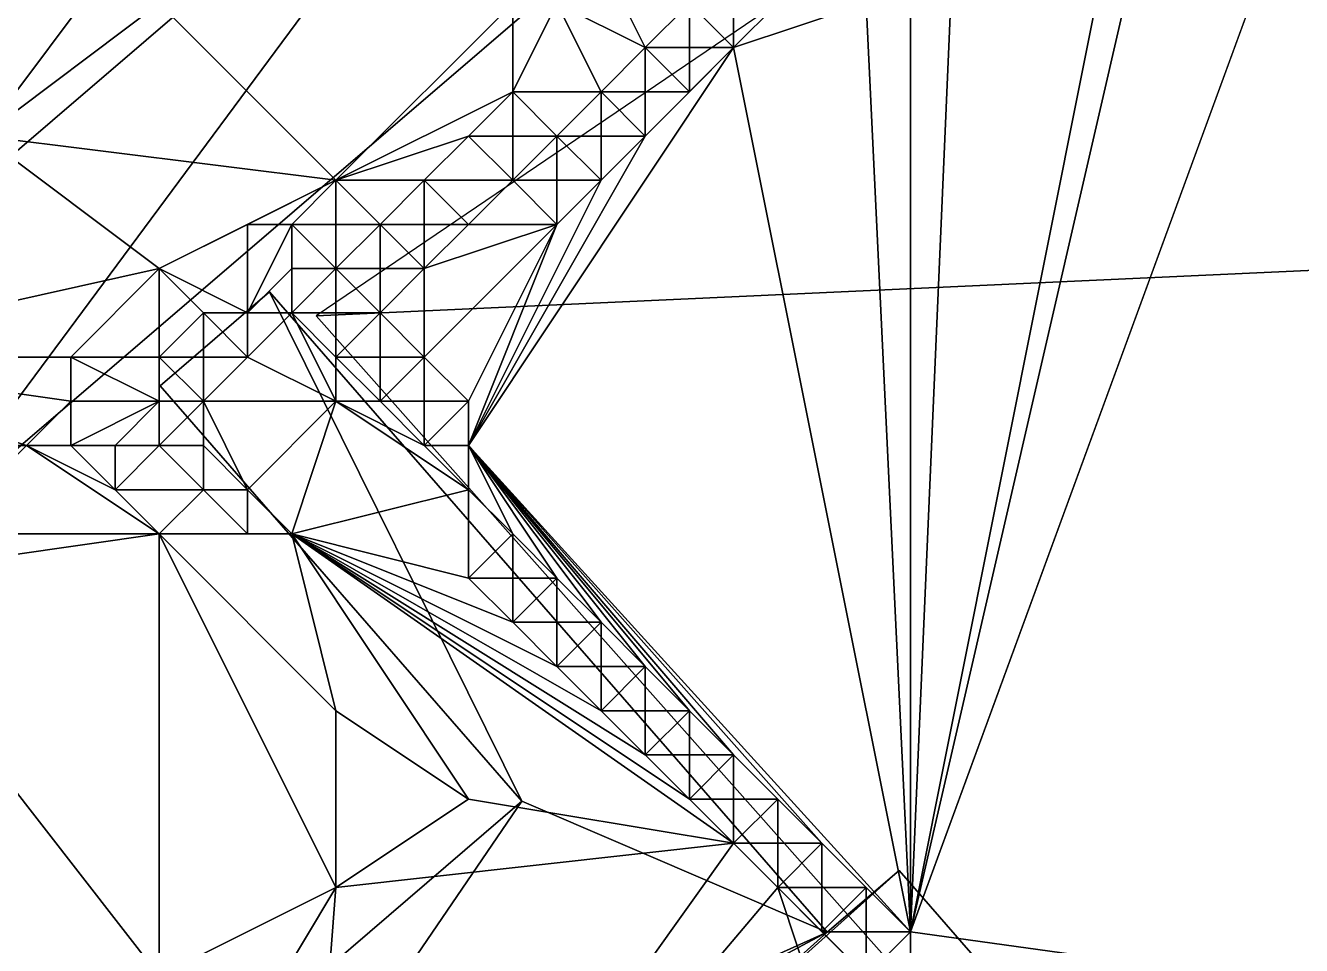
# Model space of a CAD drawing. Header units: metres. Extents: x -1103 to 901, y -902 to 905.
# Drawn here: x -478.1 to -420.3, y -94.6 to -53 of the extents above; entities that cross this region are included whole.
import ezdxf

# ---------------------------------------------------------------- set-up
doc = ezdxf.new("R2010")
doc.units = ezdxf.units.M
for name, color, linetype in [('OSM_BUILDING_FOOTPRINTS', 7, 'CONTINUOUS'), ('OSM_BUILDING_ROOFS', 1, 'CONTINUOUS'), ('OSM_BUILDING_WALLS', 8, 'CONTINUOUS'), ('OSM_TERRAIN', 3, 'CONTINUOUS'), ('OSM_WATER_OUTLINES', 4, 'CONTINUOUS'), ('OSM_WATER_SURFACE', 5, 'CONTINUOUS')]:
    doc.layers.add(name, color=color, linetype=linetype)

msp = doc.modelspace()

# ---------------------------------------------------------------- linework, layer by layer
at = {"layer": 'OSM_BUILDING_FOOTPRINTS'}
for points in [[(-489.668, -68.292, 6.195), (-455.523, -39.018, 6.195), (-448.814, -46.737, 6.195), (-482.958, -76.011, 6.195), (-489.668, -68.292, 6.195)], [(-471.949, -69.309, -2), (-467.008, -65.051, -2), (-441.761, -94.025, -2), (-438.511, -91.238, -2), (-432.432, -98.217, -2), (-459.502, -121.496, -2), (-462.984, -124.493, -2), (-489.988, -147.706, -2), (-495.062, -141.9, -2), (-494.984, -141.823, -2), (-498.057, -138.295, -2), (-497.328, -137.665, -2), (-499.87, -134.745, -2), (-489.701, -126.008, -2), (-493.249, -121.939, -2), (-479.122, -109.807, -2), (-478.327, -110.725, -2), (-476.237, -108.933, -2), (-474.159, -111.322, -2), (-467.549, -105.638, -2), (-471.175, -101.479, -2), (-455.589, -88.087, -2), (-471.949, -69.309, -2)]]:
    msp.add_polyline3d(points, close=True, dxfattribs=at)
at = {"layer": 'OSM_BUILDING_ROOFS'}
for points in [[(-455.523, -39.018, 11.395), (-489.668, -68.292, 11.395), (-482.958, -76.011, 11.395)], [(-455.523, -39.018, 11.395), (-482.958, -76.011, 11.395), (-448.814, -46.737, 11.395)], [(-467.008, -65.051, 3.2), (-471.949, -69.309, 3.2), (-455.589, -88.087, 3.2)], [(-441.761, -94.025, 3.2), (-467.008, -65.051, 3.2), (-455.589, -88.087, 3.2)], [(-455.589, -88.087, 3.2), (-471.175, -101.479, 3.2), (-467.549, -105.638, 3.2)], [(-441.761, -94.025, 3.2), (-455.589, -88.087, 3.2), (-467.549, -105.638, 3.2)], [(-494.984, -141.823, 3.2), (-432.432, -98.217, 3.2), (-438.511, -91.238, 3.2)], [(-494.984, -141.823, 3.2), (-438.511, -91.238, 3.2), (-441.761, -94.025, 3.2)], [(-474.159, -111.322, 3.2), (-494.984, -141.823, 3.2), (-441.761, -94.025, 3.2)], [(-441.761, -94.025, 3.2), (-467.549, -105.638, 3.2), (-474.159, -111.322, 3.2)]]:
    msp.add_3dface(points, dxfattribs=at)
at = {"layer": 'OSM_BUILDING_WALLS'}
for points in [[(-455.523, -39.018, 6.195), (-489.668, -68.292, 6.195), (-489.668, -68.292, 11.395)], [(-455.523, -39.018, 6.195), (-489.668, -68.292, 11.395), (-455.523, -39.018, 11.395)], [(-482.958, -76.011, 6.195), (-448.814, -46.737, 6.195), (-448.814, -46.737, 11.395)], [(-482.958, -76.011, 6.195), (-448.814, -46.737, 11.395), (-482.958, -76.011, 11.395)], [(-467.008, -65.051, -2), (-471.949, -69.309, -2), (-471.949, -69.309, 3.2)], [(-467.008, -65.051, -2), (-471.949, -69.309, 3.2), (-467.008, -65.051, 3.2)], [(-441.761, -94.025, -2), (-467.008, -65.051, -2), (-467.008, -65.051, 3.2)], [(-441.761, -94.025, -2), (-467.008, -65.051, 3.2), (-441.761, -94.025, 3.2)], [(-471.949, -69.309, -2), (-455.589, -88.087, -2), (-455.589, -88.087, 3.2)], [(-471.949, -69.309, -2), (-455.589, -88.087, 3.2), (-471.949, -69.309, 3.2)], [(-455.589, -88.087, -2), (-471.175, -101.479, -2), (-471.175, -101.479, 3.2)], [(-455.589, -88.087, -2), (-471.175, -101.479, 3.2), (-455.589, -88.087, 3.2)], [(-438.511, -91.238, -2), (-441.761, -94.025, -2), (-441.761, -94.025, 3.2)], [(-438.511, -91.238, -2), (-441.761, -94.025, 3.2), (-438.511, -91.238, 3.2)], [(-432.432, -98.217, -2), (-438.511, -91.238, -2), (-438.511, -91.238, 3.2)], [(-432.432, -98.217, -2), (-438.511, -91.238, 3.2), (-432.432, -98.217, 3.2)]]:
    msp.add_3dface(points, dxfattribs=at)
at = {"layer": 'OSM_TERRAIN'}
for points in [[(284, -194), (-416, -34), (-438, -94)], [(-438, -94), (-416, -34), (-426, -42)], [(-438, -94), (-426, -42), (-428, -44)], [(-436, -48), (-438, -94), (-428, -44)], [(-480, -58, 10.856), (-474, -50, 11.683), (-482, -48, 12.853)], [(-438, -94), (-436, -48), (-438, -50)], [(-480, -58, 10.856), (-472, -52, 10.828), (-474, -50, 11.683)], [(-454, -52, 10.477), (-450, -54, 8.168), (-452, -50, 10.559)], [(-450, -54, 8.168), (-448, -52, 8.15), (-452, -50, 10.559)], [(-440, -52), (-438, -94), (-438, -50)], [(-480, -58, 10.856), (-464, -60, 10.637), (-472, -52, 10.828)], [(-464, -60, 10.637), (-456, -52, 10.709), (-472, -52, 10.828)], [(-464, -60, 10.637), (-456, -56, 9.638), (-456, -52, 10.709)], [(-456, -56, 9.638), (-452, -56, 8.209), (-454, -52, 10.477)], [(-456, -56, 9.638), (-454, -52, 10.477), (-456, -52, 10.709)], [(-452, -56, 8.209), (-450, -54, 8.168), (-454, -52, 10.477)], [(-450, -54, 8.168), (-448, -54, 7.79), (-448, -52, 8.15)], [(-448, -54, 7.79), (-446, -54), (-448, -52, 8.15)], [(-446, -54), (-446, -52, 7.783), (-448, -52, 8.15)], [(-446, -54), (-438, -94), (-440, -52)], [(-446, -54), (-440, -52), (-444, -52)], [(-446, -54), (-444, -52), (-446, -52, 7.783)], [(-458, -72), (-446, -54), (-450, -58)], [(-458, -72), (-438, -94), (-446, -54)], [(-452, -56, 8.209), (-450, -56, 7.82), (-450, -54, 8.168)], [(-450, -58), (-446, -54), (-448, -56)], [(-450, -56, 7.82), (-448, -56), (-450, -54, 8.168)], [(-448, -56), (-448, -54, 7.79), (-450, -54, 8.168)], [(-448, -56), (-446, -54), (-448, -54, 7.79)], [(-458, -58, 9.506), (-456, -56, 9.638), (-464, -60, 10.637)], [(-458, -58, 9.506), (-456, -58, 8.637), (-456, -56, 9.638)], [(-456, -58, 8.637), (-454, -58, 8.222), (-456, -56, 9.638)], [(-454, -58, 8.222), (-452, -56, 8.209), (-456, -56, 9.638)], [(-454, -58, 8.222), (-452, -58), (-452, -56, 8.209)], [(-452, -58), (-450, -58), (-452, -56, 8.209)], [(-450, -58), (-450, -56, 7.82), (-452, -56, 8.209)], [(-450, -58), (-448, -56), (-450, -56, 7.82)], [(-490, -68, 10.766), (-472, -64, 10.709), (-480, -58, 10.856)], [(-472, -64, 10.709), (-464, -60, 10.637), (-480, -58, 10.856)], [(-460, -60, 9.331), (-458, -58, 9.506), (-464, -60, 10.637)], [(-460, -60, 9.331), (-456, -60, 8.249), (-458, -58, 9.506)], [(-458, -72), (-450, -58), (-452, -60)], [(-456, -60, 8.249), (-456, -58, 8.637), (-458, -58, 9.506)], [(-456, -60, 8.249), (-454, -60), (-454, -58, 8.222)], [(-456, -60, 8.249), (-454, -58, 8.222), (-456, -58, 8.637)], [(-454, -60), (-452, -60), (-454, -58, 8.222)], [(-452, -60), (-452, -58), (-454, -58, 8.222)], [(-452, -60), (-450, -58), (-452, -58)], [(-472, -64, 10.709), (-468, -62, 9.698), (-464, -60, 10.637)], [(-468, -62, 9.698), (-466, -62, 9.573), (-464, -60, 10.637)], [(-466, -62, 9.573), (-464, -62, 9.924), (-464, -60, 10.637)], [(-464, -62, 9.924), (-462, -62, 9.161), (-464, -60, 10.637)], [(-462, -62, 9.161), (-460, -60, 9.331), (-464, -60, 10.637)], [(-462, -62, 9.161), (-460, -62, 8.43), (-460, -60, 9.331)], [(-460, -62, 8.43), (-458, -62), (-460, -60, 9.331)], [(-458, -62), (-456, -60, 8.249), (-460, -60, 9.331)], [(-454, -62), (-458, -72), (-452, -60)], [(-458, -62), (-454, -62), (-456, -60, 8.249)], [(-454, -62), (-454, -60), (-456, -60, 8.249)], [(-454, -62), (-452, -60), (-454, -60)], [(-468, -66, 5.6), (-468, -62, 9.698), (-472, -64, 10.709)], [(-468, -66, 5.6), (-466, -64, 7.127), (-466, -62, 9.573)], [(-468, -66, 5.6), (-466, -62, 9.573), (-468, -62, 9.698)], [(-466, -64, 7.127), (-464, -64, 8.11), (-466, -62, 9.573)], [(-464, -64, 8.11), (-464, -62, 9.924), (-466, -62, 9.573)], [(-464, -64, 8.11), (-462, -64, 8.354), (-462, -62, 9.161)], [(-464, -64, 8.11), (-462, -62, 9.161), (-464, -62, 9.924)], [(-462, -64, 8.354), (-460, -64), (-462, -62, 9.161)], [(-460, -64), (-460, -62, 8.43), (-462, -62, 9.161)], [(-458, -70), (-454, -62), (-460, -68)], [(-460, -68), (-454, -62), (-460, -64)], [(-460, -64), (-454, -62), (-458, -62)], [(-460, -64), (-458, -62), (-460, -62, 8.43)], [(-458, -70), (-458, -72), (-454, -62)], [(-476, -68, 10.709), (-472, -64, 10.709), (-490, -68, 10.766)], [(-476, -68, 10.709), (-472, -68, 6.795), (-472, -64, 10.709)], [(-472, -68, 6.795), (-470, -66, 7.067), (-472, -64, 10.709)], [(-470, -66, 7.067), (-468, -66, 5.6), (-472, -64, 10.709)], [(-466, -66, 5.711), (-466, -64, 7.127), (-468, -66, 5.6)], [(-466, -66, 5.711), (-464, -66), (-464, -64, 8.11)], [(-466, -66, 5.711), (-464, -64, 8.11), (-466, -64, 7.127)], [(-464, -66), (-462, -66), (-464, -64, 8.11)], [(-462, -66), (-462, -64, 8.354), (-464, -64, 8.11)], [(-462, -66), (-460, -68), (-460, -64)], [(-462, -66), (-460, -64), (-462, -64, 8.354)], [(-472, -68, 6.795), (-470, -68, 5.6), (-470, -66, 7.067)], [(-470, -68, 5.6), (-468, -68, 5.6), (-470, -66, 7.067)], [(-468, -68, 5.6), (-468, -66, 5.6), (-470, -66, 7.067)], [(-464, -70, 5.6), (-466, -66, 5.711), (-468, -68, 5.6)], [(-468, -68, 5.6), (-466, -66, 5.711), (-468, -66, 5.6)], [(-464, -70, 5.6), (-464, -68, 5.801), (-466, -66, 5.711)], [(-464, -68, 5.801), (-464, -66), (-466, -66, 5.711)], [(-464, -68, 5.801), (-462, -68), (-462, -66)], [(-464, -68, 5.801), (-462, -66), (-464, -66)], [(-462, -68), (-460, -68), (-462, -66)], [(-488, -72, 10.708), (-478, -72, 10.648), (-490, -68, 10.766)], [(-478, -72, 10.648), (-476, -70, 10.709), (-490, -68, 10.766)], [(-476, -70, 10.709), (-476, -68, 10.709), (-490, -68, 10.766)], [(-476, -70, 10.709), (-472, -70, 6.077), (-476, -68, 10.709)], [(-472, -70, 6.077), (-472, -68, 6.795), (-476, -68, 10.709)], [(-472, -70, 6.077), (-470, -70, 5.6), (-472, -68, 6.795)], [(-470, -70, 5.6), (-470, -68, 5.6), (-472, -68, 6.795)], [(-470, -70, 5.6), (-468, -68, 5.6), (-470, -68, 5.6)], [(-470, -70, 5.6), (-464, -70, 5.6), (-468, -68, 5.6)], [(-464, -70, 5.6), (-462, -70, 5.85), (-464, -68, 5.801)], [(-462, -70, 5.85), (-462, -68), (-464, -68, 5.801)], [(-462, -70, 5.85), (-460, -70), (-460, -68)], [(-462, -70, 5.85), (-460, -68), (-462, -68)], [(-460, -70), (-458, -70), (-460, -68)], [(-478, -72, 10.648), (-476, -72, 10.112), (-476, -70, 10.709)], [(-476, -72, 10.112), (-474, -72, 8.749), (-472, -70, 6.077)], [(-476, -72, 10.112), (-472, -70, 6.077), (-476, -70, 10.709)], [(-474, -72, 8.749), (-472, -72, 6.937), (-472, -70, 6.077)], [(-472, -72, 6.937), (-470, -72, 5.801), (-470, -70, 5.6)], [(-472, -72, 6.937), (-470, -70, 5.6), (-472, -70, 6.077)], [(-470, -72, 5.801), (-468, -74, 5.657), (-470, -70, 5.6)], [(-468, -74, 5.657), (-464, -70, 5.6), (-470, -70, 5.6)], [(-466, -76, 5.6), (-464, -70, 5.6), (-468, -74, 5.657)], [(-466, -76, 5.6), (-458, -74, 5.778), (-464, -70, 5.6)], [(-458, -74, 5.778), (-460, -72, 5.843), (-464, -70, 5.6)], [(-464, -70, 5.6), (-460, -72, 5.843), (-462, -70, 5.85)], [(-460, -72, 5.843), (-460, -70), (-462, -70, 5.85)], [(-460, -72, 5.843), (-458, -72), (-458, -70)], [(-460, -72, 5.843), (-458, -70), (-460, -70)], [(-482, -76, 10.533), (-478, -72, 10.648), (-488, -72, 10.708)], [(-482, -76, 10.533), (-472, -76, 8.109), (-478, -72, 10.648)], [(-472, -76, 8.109), (-474, -74, 8.616), (-478, -72, 10.648)], [(-478, -72, 10.648), (-474, -74, 8.616), (-476, -72, 10.112)], [(-474, -74, 8.616), (-474, -72, 8.749), (-476, -72, 10.112)], [(-474, -74, 8.616), (-470, -74, 6.59), (-472, -72, 6.937)], [(-474, -74, 8.616), (-472, -72, 6.937), (-474, -72, 8.749)], [(-470, -74, 6.59), (-470, -72, 5.801), (-472, -72, 6.937)], [(-470, -74, 6.59), (-468, -74, 5.657), (-470, -72, 5.801)], [(-458, -74, 5.778), (-458, -72), (-460, -72, 5.843)], [(-446, -86), (-458, -72), (-448, -84)], [(-446, -86), (-442, -90), (-458, -72)], [(-442, -90), (-438, -94), (-458, -72)], [(-450, -82), (-458, -72), (-452, -80)], [(-450, -82), (-448, -84), (-458, -72)], [(-452, -80), (-458, -72), (-454, -78)], [(-454, -78), (-458, -72), (-456, -76)], [(-456, -76), (-458, -72), (-458, -74, 5.778)], [(-472, -76, 8.109), (-470, -74, 6.59), (-474, -74, 8.616)], [(-472, -76, 8.109), (-468, -76, 6.284), (-470, -74, 6.59)], [(-468, -76, 6.284), (-468, -74, 5.657), (-470, -74, 6.59)], [(-468, -76, 6.284), (-466, -76, 5.6), (-468, -74, 5.657)], [(-466, -76, 5.6), (-458, -78, 5.6), (-458, -74, 5.778)], [(-458, -78, 5.6), (-456, -76), (-458, -74, 5.778)], [(-472, -96, 6.771), (-472, -76, 8.109), (-486, -78, 10.065)], [(-486, -78, 10.065), (-472, -76, 8.109), (-482, -76, 10.533)], [(-472, -96, 6.771), (-464, -92, 5.681), (-472, -76, 8.109)], [(-464, -92, 5.681), (-464, -84, 6.106), (-472, -76, 8.109)], [(-464, -84, 6.106), (-466, -76, 5.6), (-472, -76, 8.109)], [(-472, -76, 8.109), (-466, -76, 5.6), (-468, -76, 6.284)], [(-446, -90, 5.6), (-466, -76, 5.6), (-458, -88, 5.353)], [(-466, -76, 5.6), (-446, -90, 5.6), (-448, -88, 5.6)], [(-466, -76, 5.6), (-448, -88, 5.6), (-450, -86, 5.6)], [(-464, -84, 6.106), (-458, -88, 5.353), (-466, -76, 5.6)], [(-466, -76, 5.6), (-450, -86, 5.6), (-452, -84, 5.6)], [(-466, -76, 5.6), (-452, -84, 5.6), (-454, -82, 5.6)], [(-466, -76, 5.6), (-454, -82, 5.6), (-456, -80, 5.6)], [(-466, -76, 5.6), (-456, -80, 5.6), (-458, -78, 5.6)], [(-458, -78, 5.6), (-456, -78, 5.6), (-456, -76)], [(-456, -78, 5.6), (-454, -78), (-456, -76)], [(-486, -102, 8.075), (-472, -96, 6.771), (-486, -78, 10.065)], [(-456, -80, 5.6), (-456, -78, 5.6), (-458, -78, 5.6)], [(-456, -80, 5.6), (-454, -80, 5.6), (-454, -78)], [(-456, -80, 5.6), (-454, -78), (-456, -78, 5.6)], [(-454, -80, 5.6), (-452, -80), (-454, -78)], [(-454, -82, 5.6), (-454, -80, 5.6), (-456, -80, 5.6)], [(-454, -82, 5.6), (-452, -82, 5.548), (-452, -80)], [(-454, -82, 5.6), (-452, -80), (-454, -80, 5.6)], [(-452, -82, 5.548), (-450, -82), (-452, -80)], [(-452, -84, 5.6), (-452, -82, 5.548), (-454, -82, 5.6)], [(-452, -84, 5.6), (-450, -84, 5.45), (-450, -82)], [(-452, -84, 5.6), (-450, -82), (-452, -82, 5.548)], [(-450, -84, 5.45), (-448, -84), (-450, -82)], [(-464, -92, 5.681), (-458, -88, 5.353), (-464, -84, 6.106)], [(-450, -86, 5.6), (-450, -84, 5.45), (-452, -84, 5.6)], [(-450, -86, 5.6), (-448, -86, 5.321), (-448, -84)], [(-450, -86, 5.6), (-448, -84), (-450, -84, 5.45)], [(-448, -86, 5.321), (-446, -86), (-448, -84)], [(-448, -88, 5.6), (-448, -86, 5.321), (-450, -86, 5.6)], [(-448, -88, 5.6), (-446, -88, 5.162), (-446, -86)], [(-448, -88, 5.6), (-446, -86), (-448, -86, 5.321)], [(-446, -88, 5.162), (-444, -88), (-446, -86)], [(-444, -88), (-442, -90), (-446, -86)], [(-464, -92, 5.681), (-446, -90, 5.6), (-458, -88, 5.353)], [(-446, -90, 5.6), (-446, -88, 5.162), (-448, -88, 5.6)], [(-446, -90, 5.6), (-444, -90, 4.975), (-444, -88)], [(-446, -90, 5.6), (-444, -88), (-446, -88, 5.162)], [(-444, -90, 4.975), (-442, -90), (-444, -88)], [(-466, -118, 5.508), (-446, -90, 5.6), (-464, -92, 5.681)], [(-466, -118, 5.508), (-444, -92, 5.6), (-446, -90, 5.6)], [(-444, -92, 5.6), (-444, -90, 4.975), (-446, -90, 5.6)], [(-444, -92, 5.6), (-442, -92, 4.763), (-442, -90)], [(-444, -92, 5.6), (-442, -90), (-444, -90, 4.975)], [(-442, -92, 4.763), (-440, -92), (-442, -90)], [(-440, -92), (-438, -94), (-442, -90)], [(-470, -102, 5.782), (-464, -92, 5.681), (-472, -96, 6.771)], [(-470, -102, 5.782), (-466, -118, 5.508), (-464, -92, 5.681)], [(-466, -118, 5.508), (-442, -98, 5.6), (-444, -92, 5.6)], [(-442, -98, 5.6), (-440, -96, 5.6), (-444, -92, 5.6)], [(-440, -96, 5.6), (-442, -94, 5.6), (-444, -92, 5.6)], [(-442, -94, 5.6), (-442, -92, 4.763), (-444, -92, 5.6)], [(-442, -94, 5.6), (-440, -94), (-440, -92)], [(-442, -94, 5.6), (-440, -92), (-442, -92, 4.763)], [(-440, -94), (-438, -94), (-440, -92)], [(-440, -96, 5.6), (-440, -94), (-442, -94, 5.6)], [(-440, -96, 5.6), (-438, -98), (-438, -94)], [(-440, -96, 5.6), (-438, -94), (-440, -94)], [(-438, -98), (284, -194), (-438, -94)]]:
    msp.add_3dface(points, dxfattribs=at)
at = {"layer": 'OSM_WATER_OUTLINES'}
msp.add_polyline3d([(192.158, 139.487, 1), (114.185, 145.68, 1), (-16.415, 129.479, 1), (-108.481, 109.893, 1), (-166.292, 92.807, 1), (-252.567, 62.77, 1), (-313.351, 34.492, 1), (-380.944, -9.247, 1), (-464.897, -66.135, 1), (-437.483, -97, 1), (-438.5, -97.907, 1), (-439.782, -99.068, 1), (-459.502, -121.496, 1), (-462.984, -124.493, 1), (-491.204, -145.34, 1), (-497.283, -150.814, 1), (-507.044, -159.595, 1), (-541.973, -191.014, 1), (-595.505, -279.099, 1)], dxfattribs=at)
at = {"layer": 'OSM_WATER_SURFACE'}
for points in [[(476.481, -23.237, 1), (-380.944, -9.247, 1), (-464.897, -66.135, 1)], [(476.481, -23.237, 1), (-600.103, -286.664, 1), (-645.411, -361.213, 1)], [(476.481, -23.237, 1), (-645.411, -361.213, 1), (-630.034, -494.949, 1)], [(476.481, -23.237, 1), (-630.034, -494.949, 1), (-626.574, -520.152, 1)], [(476.481, -23.237, 1), (-626.574, -520.152, 1), (-605.846, -699.142, 1)], [(476.481, -23.237, 1), (-605.846, -699.142, 1), (-601.502, -736.599, 1)], [(476.481, -23.237, 1), (-601.502, -736.599, 1), (-581.526, -893.835, 1)], [(476.481, -23.237, 1), (-595.505, -279.099, 1), (-600.103, -286.664, 1)], [(476.481, -23.237, 1), (-541.973, -191.014, 1), (-595.505, -279.099, 1)], [(476.481, -23.237, 1), (-581.526, -893.835, 1), (-573.741, -900, 1)], [(476.481, -23.237, 1), (-573.741, -900, 1), (232.335, -618.32, 1)], [(476.481, -23.237, 1), (-507.044, -159.595, 1), (-541.973, -191.014, 1)], [(476.481, -23.237, 1), (-497.283, -150.814, 1), (-507.044, -159.595, 1)], [(476.481, -23.237, 1), (-491.204, -145.34, 1), (-497.283, -150.814, 1)], [(476.481, -23.237, 1), (-462.984, -124.493, 1), (-491.204, -145.34, 1)], [(476.481, -23.237, 1), (-464.897, -66.135, 1), (-437.483, -97, 1)], [(476.481, -23.237, 1), (-459.502, -121.496, 1), (-462.984, -124.493, 1)], [(476.481, -23.237, 1), (-439.782, -99.068, 1), (-459.502, -121.496, 1)], [(476.481, -23.237, 1), (-438.5, -97.907, 1), (-439.782, -99.068, 1)], [(476.481, -23.237, 1), (-437.483, -97, 1), (-438.5, -97.907, 1)]]:
    msp.add_3dface(points, dxfattribs=at)

doc.saveas('drawing.dxf')
